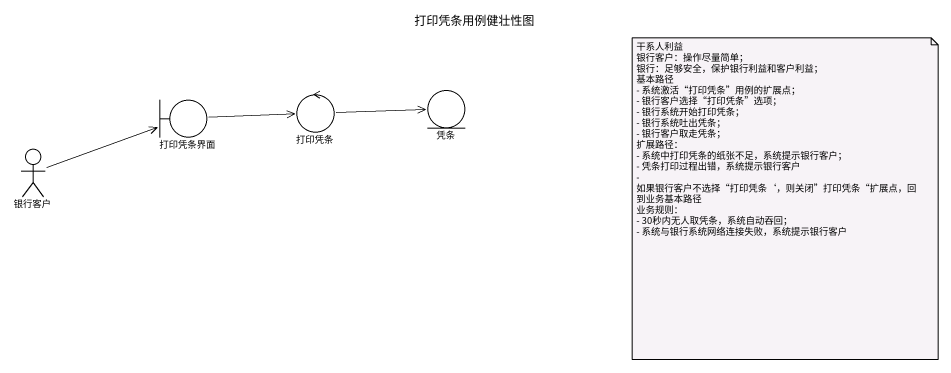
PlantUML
@startuml
title 打印凭条用例健壮性图
boundary 打印凭条界面
control 打印凭条
entity 凭条
actor 银行客户
打印凭条界面 -right-> 打印凭条
打印凭条 -right-> 凭条
银行客户 -right-> 打印凭条界面
note as N1
  干系人利益
  银行客户：操作尽量简单；
  银行：足够安全，保护银行利益和客户利益；
  基本路径
  - 系统激活“打印凭条”用例的扩展点；
  - 银行客户选择“打印凭条”选项；
  - 银行系统开始打印凭条；
  - 银行系统吐出凭条；
  - 银行客户取走凭条；
  扩展路径：
  - 系统中打印凭条的纸张不足，系统提示银行客户；
  - 凭条打印过程出错，系统提示银行客户
  - 如果银行客户不选择“打印凭条‘，则关闭”打印凭条“扩展点，回到业务基本路径
  业务规则：
  - 30秒内无人取凭条，系统自动吞回；
  - 系统与银行系统网络连接失败，系统提示银行客户
end note
@enduml
